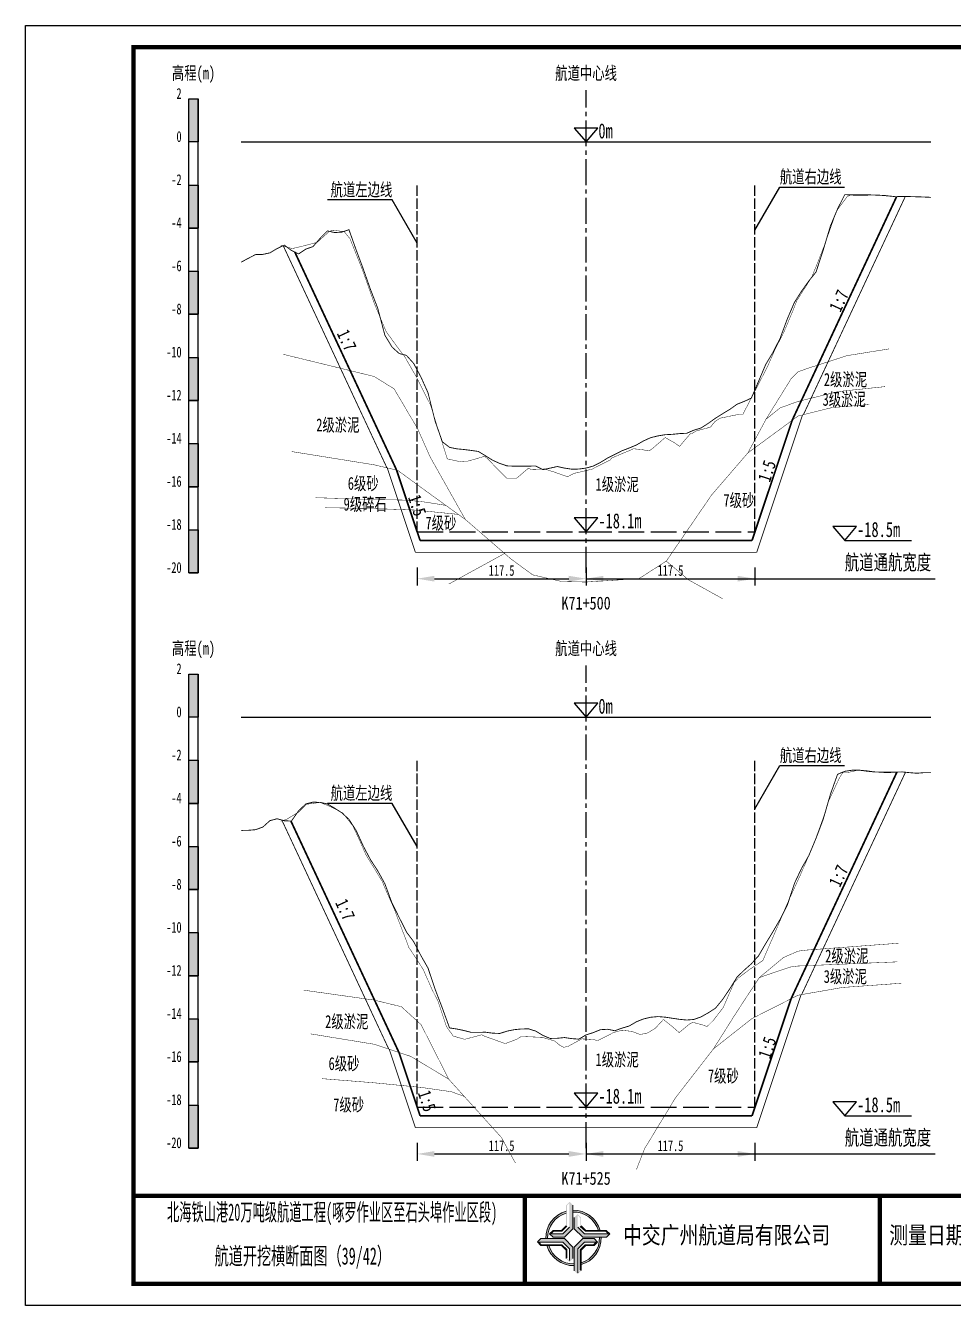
# Model space of a CAD drawing. Header units: millimetres. Extents: x 0 to 1680, y -8762 to 0.
# Drawn here: x 1260 to 1475.2, y -742.5 to -445.5 of the extents above; entities that cross this region are included whole.
import ezdxf
from ezdxf.enums import TextEntityAlignment as Align

# ---------------------------------------------------------------- set-up
doc = ezdxf.new("R2010")
doc.units = ezdxf.units.MM
for name, pattern in [('ACAD_ISO02W100', [15, 12, -3]), ('ACAD_ISO05W100', [33, 24, -3, 0, -3, 0, -3]), ('CENTER2', [1.125, 0.75, -0.125, 0.125, -0.125])]:
    doc.linetypes.add(name, pattern=pattern)
for name, color, linetype in [('0-桩号', 1, 'Continuous'), ('0-航道左右边线标注', 8, 'Continuous'), ('1-疏浚底高', 7, 'Continuous'), ('1-通航宽度', 7, 'Continuous'), ('1-通航底高', 7, 'Continuous'), ('202601', 5, 'Continuous'), ('DMX', 20, 'Continuous'), ('L1', 7, 'Continuous'), ('图幅外框线', 145, 'Continuous'), ('地质分层', 6, 'Continuous'), ('坡比', 1, 'Continuous'), ('尺寸标注', 1, 'Continuous'), ('开挖线', 4, 'Continuous'), ('标尺', 7, 'Continuous'), ('超挖线', 3, 'Continuous'), ('辅助框', 7, 'Continuous'), ('通航底面线', 7, 'ACAD_ISO02W100')]:
    doc.layers.add(name, color=color, linetype=linetype)
doc.styles.get("Standard").update_dxf_attribs({"font": 'arial.ttf'})
doc.styles.add('仿宋', font='仿宋_GB2312.ttf', dxfattribs={"width": 0.8})
doc.styles.add('仿宋GB2312', font='仿宋_GB2312.ttf', dxfattribs={"width": 0.7, "height": 2.5})
doc.styles.add('仿宋体', font='仿宋_GB2312.ttf', dxfattribs={"width": 0.8})
doc.dimstyles.new('2000', dxfattribs={"dimtxt": 3, "dimasz": 2.5, "dimexe": 1.25, "dimexo": 0.625, "dimtad": 1, "dimlfac": 2, "dimdsep": 46, "dimtxsty": 'Standard', "dimcen": 2.5, "dimadec": 0, "dimazin": 0, "dimtfac": 1, "dimtmove": 0, "dimatfit": 3, "dimfxl": 0, "dimarcsym": 0})

# ---------------------------------------------------------------- blocks, each defined once
blk = doc.blocks.new('标尺')
at = {"layer": '标尺', "linetype": 'Continuous'}
for points in [[(-2.116669999959413, 100), (0, 100), (0, 90), (-2.116669999959413, 90)], [(-2.116669999959413, 80), (0, 80), (0, 70), (-2.116669999959413, 70)], [(-2.116669999959413, 60), (0, 60), (0, 50), (-2.116669999959413, 50)], [(-2.116669999959413, 40), (0, 40), (0, 30), (-2.116669999959413, 30)], [(-2.116669999959413, 20), (0, 20), (0, 10), (-2.116669999959413, 10)], [(-2.116669999959413, 0), (0, 0), (0, -10), (-2.116669999959413, -10)]]:
    blk.add_hatch(color=256, dxfattribs=at).paths.add_polyline_path(points)
for p, q in [((-2.116669999959413, -10), (-2.116669999959413, 100)), ((0, -10), (0, 100)), ((-2.116669999959413, 80), (0, 80)), ((-2.116669999959413, 70), (0, 70)), ((-2.116669999959413, 60), (0, 60)), ((-2.116669999959413, 50), (0, 50)), ((-2.116669999959413, 40), (0, 40)), ((-2.116669999959413, 30), (0, 30)), ((-2.116669999959413, 20), (0, 20)), ((-2.116669999959413, 10), (0, 10)), ((-2.116669999959413, 0), (0, 0)), ((-2.116669999959413, -10), (0, -10))]:
    blk.add_line(p, q, dxfattribs=at)
at = {"layer": '标尺'}
for points in [[(-2.116669999959413, 100), (0, 100), (0, 90), (-2.116669999959413, 90)], [(-2.116669999959413, 100), (0, 100), (0, 90), (-2.116669999959413, 90)], [(-2.116669999959413, 80), (0, 80), (0, 70), (-2.116669999959413, 70)], [(-2.116669999959413, 80), (0, 80), (0, 70), (-2.116669999959413, 70)], [(-2.116669999959413, 60), (0, 60), (0, 50), (-2.116669999959413, 50)], [(-2.116669999959413, 60), (0, 60), (0, 50), (-2.116669999959413, 50)], [(-2.116669999959413, 40), (0, 40), (0, 30), (-2.116669999959413, 30)], [(-2.116669999959413, 40), (0, 40), (0, 30), (-2.116669999959413, 30)], [(-2.116669999959413, 20), (0, 20), (0, 10), (-2.116669999959413, 10)], [(-2.116669999959413, 20), (0, 20), (0, 10), (-2.116669999959413, 10)], [(-2.116669999959413, 0), (0, 0), (0, -10), (-2.116669999959413, -10)], [(-2.116669999959413, 0), (0, 0), (0, -10), (-2.116669999959413, -10)]]:
    blk.add_lwpolyline(points, close=True, dxfattribs=at)
at = {"layer": '标尺', "style": '仿宋GB2312', "width": 0.7}
blk.add_text('高程(m)', height=3, dxfattribs=at).set_placement((-1.058334999950603, 106.0000000009313), align=Align.MIDDLE_CENTER)
for s, p in [('2', (-3.816669999971054, 100)), ('0', (-3.816669999971054, 90)), ('-2', (-3.816669999971054, 80)), ('-4', (-3.816669999971054, 70)), ('-6', (-3.816669999971054, 60)), ('-8', (-3.816669999971054, 50)), ('-10', (-3.816669999971054, 40)), ('-12', (-3.816669999971054, 30)), ('-14', (-3.816669999971054, 20)), ('-16', (-3.816669999971054, 10)), ('-18', (-3.816669999971054, 0)), ('-20', (-3.816669999971054, -10))]:
    blk.add_text(s, height=2.5, dxfattribs=at).set_placement(p, align=Align.RIGHT)
blk = doc.blocks.new('通航底高')
at = {"layer": '1-通航底高'}
for p, q in [((-2.762494692986365, 3.232132659759372), (5.923793651163578e-06, 6.932765245437622e-06)), ((2.762506540631875, 3.232132659759372), (-2.762494692986365, 3.232132659759372)), ((5.923793651163578e-06, 6.932765245437622e-06), (2.762506540631875, 3.232132659759372))]:
    blk.add_line(p, q, dxfattribs=at)
at = {"layer": '1-通航底高', "style": '仿宋', "width": 0.7}
blk.add_attdef('通航底高', (2.856129719933961, 0.8203305718488991), '', height=3.5, dxfattribs=at)
blk = doc.blocks.new('疏浚底高')
at = {"layer": '1-疏浚底高'}
for p, q in [((-2.762500616780017, 3.232125726994127), (0, 0)), ((2.762500616838224, 3.232125726994127), (-2.762500616780017, 3.232125726994127)), ((0, 0), (2.762500616838224, 3.232125726994127)), ((-5.923793651163578e-06, -6.932765245437622e-06), (15.51466270413067, -6.932765245437622e-06))]:
    blk.add_line(p, q, dxfattribs=at)
at = {"layer": '1-疏浚底高', "style": '仿宋', "width": 0.7}
blk.add_attdef('疏浚底高', (2.856123796140309, 0.8203236390836537), '', height=3.5, dxfattribs=at)
blk = doc.blocks.new('*D288')
at = {"layer": 'Defpoints', "color": 0}
for p in [(1350.83333333288, -563), (1390, -563), (1390, -573.8529868284904)]:
    blk.add_point(p, dxfattribs=at)
at = {"layer": '尺寸标注', "color": 0, "lineweight": -2, "ltscale": 0.5}
for p, q in [((1350.83333333288, -571.25), (1350.83333333288, -575.4529868284905)), ((1390, -571.25), (1390, -575.4529868284905)), ((1354.83333333288, -573.8529868284904), (1386, -573.8529868284904))]:
    blk.add_line(p, q, dxfattribs=at)
at = {"layer": '尺寸标注', "color": 0}
for points in [[(1354.83333333288, -573.1863201618238), (1354.83333333288, -574.5196534951571), (1350.83333333288, -573.8529868284904)], [(1386, -574.5196534951571), (1386, -573.1863201618238), (1390, -573.8529868284904)]]:
    blk.add_solid(points, dxfattribs=at)
at = {"layer": '尺寸标注', "color": 0, "insert": (1370.41666666644, -571.9565582570618), "char_height": 2.5, "attachment_point": 5, "style": '仿宋GB2312'}
blk.add_mtext('117.5', dxfattribs=at)
blk = doc.blocks.new('*D289')
at = {"layer": 'Defpoints', "color": 0}
for p in [(1350.83333333268, -696.5), (1390, -696.5), (1390, -707.3529566218094)]:
    blk.add_point(p, dxfattribs=at)
at = {"layer": '尺寸标注', "color": 0, "lineweight": -2, "ltscale": 0.5}
for p, q in [((1350.83333333268, -704.75), (1350.83333333268, -708.9529566218094)), ((1390, -704.75), (1390, -708.9529566218094)), ((1354.83333333268, -707.3529566218094), (1386, -707.3529566218094))]:
    blk.add_line(p, q, dxfattribs=at)
at = {"layer": '尺寸标注', "color": 0}
for points in [[(1354.83333333268, -706.6862899551428), (1354.83333333268, -708.019623288476), (1350.83333333268, -707.3529566218094)], [(1386, -708.019623288476), (1386, -706.6862899551428), (1390, -707.3529566218094)]]:
    blk.add_solid(points, dxfattribs=at)
at = {"layer": '尺寸标注', "color": 0, "insert": (1370.41666666634, -705.4565280503808), "char_height": 2.5, "attachment_point": 5, "style": '仿宋GB2312'}
blk.add_mtext('117.5', dxfattribs=at)
blk = doc.blocks.new('*D345')
at = {"layer": 'Defpoints', "color": 0}
for p in [(1390, -563), (1429.16666666732, -563), (1429.16666666732, -573.8529331716809)]:
    blk.add_point(p, dxfattribs=at)
at = {"layer": '尺寸标注', "color": 0, "lineweight": -2, "ltscale": 0.5}
for p, q in [((1390, -571.25), (1390, -575.4529331716809)), ((1429.16666666732, -571.25), (1429.16666666732, -575.4529331716809)), ((1394, -573.8529331716809), (1425.16666666732, -573.8529331716809))]:
    blk.add_line(p, q, dxfattribs=at)
at = {"layer": '尺寸标注', "color": 0}
for points in [[(1394, -573.1862665050143), (1394, -574.5195998383475), (1390, -573.8529331716809)], [(1425.16666666732, -574.5195998383475), (1425.16666666732, -573.1862665050143), (1429.16666666732, -573.8529331716809)]]:
    blk.add_solid(points, dxfattribs=at)
at = {"layer": '尺寸标注', "color": 0, "insert": (1409.58333333366, -571.9565046002523), "char_height": 2.5, "attachment_point": 5, "style": '仿宋GB2312'}
blk.add_mtext('117.5', dxfattribs=at)
blk = doc.blocks.new('*D346')
at = {"layer": 'Defpoints', "color": 0}
for p in [(1390, -696.5), (1429.16666666712, -696.5), (1429.16666666712, -707.3529029541987)]:
    blk.add_point(p, dxfattribs=at)
at = {"layer": '尺寸标注', "color": 0, "lineweight": -2, "ltscale": 0.5}
for p, q in [((1390, -704.75), (1390, -708.9529029541987)), ((1429.16666666712, -704.75), (1429.16666666712, -708.9529029541987)), ((1394, -707.3529029541987), (1425.16666666712, -707.3529029541987))]:
    blk.add_line(p, q, dxfattribs=at)
at = {"layer": '尺寸标注', "color": 0}
for points in [[(1394, -706.6862362875321), (1394, -708.0195696208654), (1390, -707.3529029541987)], [(1425.16666666712, -708.0195696208654), (1425.16666666712, -706.6862362875321), (1429.16666666712, -707.3529029541987)]]:
    blk.add_solid(points, dxfattribs=at)
at = {"layer": '尺寸标注', "color": 0, "insert": (1409.58333333356, -705.4564743827701), "char_height": 2.5, "attachment_point": 5, "style": '仿宋GB2312'}
blk.add_mtext('117.5', dxfattribs=at)

msp = doc.modelspace()

# ---------------------------------------------------------------- hatches: boundary and pattern name
at = {"layer": '辅助框'}
h = msp.add_hatch(color=5, dxfattribs=at)
h.paths.add_polyline_path([(1386.954642100671, -719.245531914723), (1386.175705928186, -718.4676333308335), (1385.366951268176, -719.2761538386462), (1385.366951268176, -724.0365976619842), (1384.290441353003, -725.112023077023), (1382.343800248871, -725.112023077023), (1381.547657017687, -725.9073585991978), (1382.343071537951, -726.699178399098), (1384.978640901337, -726.699178399098), (1386.954642100671, -724.7238551325918)])
h.paths.add_polyline_path([(1386.145487837384, -724.335033672583), (1384.590177751312, -725.8903800106164), (1381.864565205554, -725.8903800106164), (1382.465260374615, -725.2923887751222), (1384.40989160631, -725.2923887751222), (1385.54655567796, -724.1244668026088), (1385.54655567796, -719.3650218806388), (1386.145487837384, -718.767331255448)], flags=16)
h = msp.add_hatch(color=5, dxfattribs=at)
edge = h.paths.add_edge_path()
edge.add_ellipse((1387.10489816452, -726.8493617243885), major_axis=(-6.017077195920141, 1.733884546287947e-06), ratio=0.9999999825377229, start_angle=-73.21171767175571, end_angle=1.446762146054482, ccw=False)
edge.add_line((1385.366951268176, -721.0887404351352), (1385.366951268176, -720.6675646226522))
edge.add_ellipse((1387.10489816452, -726.8493617243885), major_axis=(-6.421454345493813, 3.783831980513644e-06), ratio=0.9999999825377264, start_angle=-74.29719975771904, end_angle=1.35689506309039)
edge.add_line((1380.685244392553, -727.001418438208), (1381.089739078889, -727.0012796251895))
edge = h.paths.add_edge_path()
edge.add_ellipse((1387.10489816452, -726.8493617243885), major_axis=(-6.017077195920906, 2.624791690933952e-07), ratio=0.9999999825377339, start_angle=196.7802887631043, end_angle=271.43091869106274, ccw=False)
edge.add_line((1392.865761531213, -725.1122172174573), (1393.286920864651, -725.1122172174573))
edge.add_ellipse((1387.10489816452, -726.8493617243885), major_axis=(-6.42145434549481, 2.055023733972632e-07), ratio=0.9999999825377471, start_angle=195.6953323995753, end_angle=271.3407921785149)
edge.add_line((1386.954642100671, -720.4296654839636), (1386.954642100671, -720.8341608185888))
edge = h.paths.add_edge_path()
edge.add_ellipse((1387.10489816452, -726.8493617243885), major_axis=(-6.421454345494847, 2.398647111377442e-07), ratio=0.9999999825377328, start_angle=105.7065267224622, end_angle=181.3336320078198)
edge.add_line((1393.524613075415, -726.6999077935334), (1393.120118992219, -726.6999077935334))
edge.add_ellipse((1387.10489816452, -726.8493617243885), major_axis=(-6.017077195920033, 3.038804149501319e-06), ratio=0.9999999825377467, start_angle=106.79232762585761, end_angle=181.4233031416354, ccw=False)
edge.add_line((1388.843250538805, -732.609860479367), (1388.843250538805, -733.0310446269632))
edge = h.paths.add_edge_path()
edge.add_ellipse((1387.10489816452, -726.8493617243885), major_axis=(6.017077195919978, 2.129043967020969e-06), ratio=0.9999999825377341, start_angle=196.8039056354283, end_angle=271.4347580706571, ccw=False)
edge.add_line((1381.344752037207, -728.588882915747), (1380.92358451263, -728.5890274493813))
edge.add_ellipse((1387.10489816452, -726.8493617243885), major_axis=(6.421454345494965, 1.010893226884053e-06), ratio=0.9999999825377122, start_angle=195.7186902341801, end_angle=271.3444001294426)
edge.add_line((1387.255559684912, -733.2690482235075), (1387.255559684912, -732.8645522477746))
h = msp.add_hatch(color=5, dxfattribs=at)
h.paths.add_polyline_path([(1389.230393092493, -726.6999077935334), (1394.708716438452, -726.6999077935334), (1395.486614979724, -725.9209716854211), (1394.678094535986, -725.1122172174573), (1389.917650520483, -725.1122172174573), (1388.842225148181, -724.0357071099397), (1388.842225148181, -722.0890662407992), (1388.046889540264, -721.2929228816151), (1387.255069890002, -722.0883373589631), (1387.255069890002, -724.723906744015)])
h.paths.add_polyline_path([(1388.06386830003, -724.335443487179), (1388.06386830003, -721.6098311333772), (1388.661859428564, -722.2105261530996), (1388.661859428564, -724.1551574273226), (1389.829781550745, -725.2918215632553), (1394.589226387182, -725.2918215632553), (1395.186916990826, -725.8907535944104), (1389.619214659283, -725.8907535944104)], flags=16)
h = msp.add_hatch(color=5, dxfattribs=at)
h.paths.add_polyline_path([(1384.9782503557, -726.9999451227304), (1379.499927330176, -727.0018251764895), (1378.722296138147, -727.7810282282944), (1379.531094078222, -728.5895053277136), (1384.291537837366, -728.5878717098358), (1385.367332563946, -729.6640123348352), (1385.36800060592, -731.6106533746838), (1386.163609395007, -732.4065236382603), (1386.955156013647, -731.6108374323962), (1386.954251555035, -728.9752683892366)])
h.paths.add_polyline_path([(1386.145586488495, -729.3640090143799), (1386.146521858374, -732.0896213679434), (1385.548324626306, -731.4891314263459), (1385.547657289276, -729.5445003228306), (1384.379345134119, -728.4082371149179), (1379.619900575409, -728.4098703913805), (1379.022004466394, -727.8111434383509), (1384.589706498871, -727.8092327938198)], flags=16)
h = msp.add_hatch(color=5, dxfattribs=at)
h.paths.add_polyline_path([(1389.231560905615, -726.9991166072009), (1387.255559684912, -728.9744398737071), (1387.255559684912, -734.452763262284), (1388.034495878765, -735.230661675465), (1388.843250538805, -734.4221411676526), (1388.843250538805, -729.6616973443151), (1389.919760453949, -728.5862719292759), (1391.866401558081, -728.5862719292759), (1392.662544767926, -727.7909364071011), (1391.867130247662, -726.9991166072009)])
h.paths.add_polyline_path([(1389.620024077008, -727.8079151668662), (1392.345636580059, -727.8079151668662), (1391.744941432336, -728.4059062311767), (1389.800310179302, -728.4059062311767), (1388.663646107653, -729.57382820369), (1388.663646107653, -734.3332731256605), (1388.064713969568, -734.9309637508513), (1388.064713969568, -729.3632613337159)], flags=16)

# ---------------------------------------------------------------- linework, layer by layer
at = {"layer": '0-航道左右边线标注', "linetype": 'ACAD_ISO02W100', "ltscale": 0.2}
for points in [[(1350.833333333372, -563), (1350.833333333606, -482.4999999998981)], [(1429.166666666628, -563), (1429.166666666862, -482.5000000001019)], [(1350.833333333372, -696.5), (1350.833333333606, -615.9999999989668)], [(1429.166666666628, -696.5), (1429.166666666862, -615.9999999991705)]]:
    msp.add_lwpolyline(points, dxfattribs=at)
at = {"layer": '0-航道左右边线标注'}
for points in [[(1429.166666666804, -492.9626566206171), (1434.940169358729, -482.9626566206334), (1449.940169358729, -482.9626566206771)], [(1350.833333333026, -495.953927728202), (1345.059830641159, -485.9539277281856), (1330.059830641159, -485.9539277281419)], [(1429.166666666804, -627.2324935017823), (1434.940169358729, -617.2324935017987), (1449.940169358729, -617.2324935018423)], [(1350.833333333026, -635.9999999989668), (1345.059830641159, -625.9999999989504), (1330.059830641159, -625.9999999989068)]]:
    msp.add_lwpolyline(points, dxfattribs=at)
at = {"layer": '1-通航宽度'}
for points in [[(1390, -573.8499999999999), (1471, -573.8499999999999)], [(1390, -707.3499999999999), (1471, -707.3499999999999)]]:
    msp.add_lwpolyline(points, dxfattribs=at)
at = {"layer": '202601', "color": 1, "linetype": 'Continuous', "const_width": 0.1}
for points in [[(1319.166000000587, -496.6999999999971), (1319.283037037625, -496.6000008583105), (1319.449703704292, -496.5499997138977), (1321.839703704291, -497.2499990463293), (1323.099703704292, -496.9499993324316), (1323.986370370958, -496.7499995231665), (1327.629703704292, -495.7999992370605), (1327.656370370958, -495.7999992370605), (1327.693037037624, -495.7500004768408), (1330.456370370958, -493.2500004768408), (1331.299703704291, -492.9999995231665), (1333.883037037624, -493.2999992370605), (1335.236370370958, -494.9499988555981), (1337.409703704292, -500.3999996185303), (1338.229703704292, -502.4499988555981), (1340.796370370957, -509.7499990463293), (1342.226370370958, -513.2000017166174), (1343.653037037624, -516.5500020980908), (1346.556370370957, -520.5499982833899), (1347.946370370958, -522.3500013351477), (1350.553037037625, -526.9000005721973), (1353.896370370958, -533.4999990463293), (1353.939703704292, -533.6000013351477), (1353.989703704292, -533.7500000000073), (1357.806370370957, -546.0500001907385), (1361.019703704291, -546.7500019073486), (1361.703037037625, -546.5999984741175), (1362.436370370958, -546.5999984741175), (1363.746370370957, -546.25), (1366.463037037624, -545.4500007629395), (1367.359703704292, -546.1999988555981), (1369.526370370957, -548.4999990463293), (1371.546370370957, -550.5000019073486), (1373.946370370958, -550.5000019073486), (1376.226370370958, -548.5500001907385), (1376.609703704292, -548.2000017166174), (1377.243037037625, -548.4999990463293), (1380.416370370958, -548.4000015258789), (1382.593037037625, -549.0999984741175), (1385.709703704292, -550.1999998092651), (1387.213037037624, -549.4000005722082), (1387.983037037625, -549.2500019073486), (1391.506370370957, -548.4000015258789), (1391.559703704291, -548.3500003814806), (1391.613037037625, -548.3500003814806), (1391.973037037625, -548.099999427799), (1395.533037037625, -546.3500022888184), (1395.963037037624, -545.8500003814806), (1400.449703704292, -543.9499998092651), (1401.003037037625, -543.6999988555908), (1402.953037037624, -543.899998664856), (1404.619703704292, -544.2000007629395), (1405.286370370957, -543.7500000000073), (1408.353037037625, -541.1000013351477), (1410.396370370958, -542.2499990463293), (1411.679703704292, -543.1500005722082), (1413.806370370957, -540.6500005722082), (1414.233037037625, -540.149998664856), (1414.559703704291, -540.149998664856), (1415.576370370957, -539.5499992370605), (1418.839703704291, -538.6999988555981), (1419.919703704292, -537.3500013351477), (1421.136370370958, -536.5999984741175), (1425.733037037625, -535.6500005722082), (1426.399703704292, -535.6500005722082), (1429.599703704291, -529.4999980926477), (1429.629703704292, -529.4500017166065), (1429.639703704292, -529.4500017166065), (1429.653037037624, -529.4000005722082), (1432.239703704292, -524.2999982833899), (1433.846370370958, -520.599999427799), (1435.789703704291, -516.849999427799), (1437.879703704292, -511.9000005722082), (1438.893037037624, -509.3000006675793), (1441.689703704292, -504.9000000953674), (1442.273037037625, -504.0499997138977), (1443.716370370958, -500.4999995231665), (1445.319703704291, -496.400001049049), (1447.456370370958, -490.3499996662176), (1448.103037037625, -488.5000002384186), (1450.533037037624, -485.2499997615923), (1451.223037037625, -484.8500001430475), (1452.413037037624, -484.9000000953674), (1454.793037037625, -484.9000000953674), (1456.236370370958, -484.8500001430475), (1457.823037037625, -484.8500001430475), (1459.459703704292, -484.9000000953674), (1460.833037037625, -485.1499998569598)], [(1319.166000000199, -630.1499999990701), (1319.586370370569, -630.0000009527503), (1320.433037037236, -629.7499999990687), (1323.346370370569, -628.0000004759095), (1325.213037037236, -626.1999998083265), (1328.189703703903, -625.8000001898035), (1328.336370370569, -625.8000001898035), (1330.483037037236, -626.6500005712733), (1333.256370370569, -628.0499992361292), (1333.443037037236, -628.1499991407691), (1333.576370370569, -628.2000002851673), (1333.893037037236, -628.6500010481141), (1335.889703703903, -631.1999998083265), (1337.163037037236, -633.899999617599), (1338.956370370569, -637.9499993315003), (1342.719703703903, -644.0999994268677), (1343.373037037236, -645.7000002851782), (1345.586370370569, -650.6999979009888), (1346.203037037236, -652.3999986639283), (1348.246370370569, -657.7000007620081), (1348.709703703903, -658.9500007620081), (1348.883037037236, -659.4499979009888), (1349.253037037236, -659.9499998083265), (1352.206370370569, -664.4999990454016), (1354.233037037236, -669.0999994268677), (1355.669703703903, -671.9499979009888), (1357.619703703903, -677.7999982824585), (1359.189703703903, -680.0000009527503), (1361.843037037236, -680.7499990454016), (1365.449703703903, -679.8000011434779), (1365.733037037236, -679.6999988546595), (1365.899703703903, -679.7499999990687), (1366.523037037236, -680.0500020971522), (1371.259703703903, -681.74999809172), (1374.016370370569, -680.6999979009888), (1374.936370370569, -680.0999984731898), (1375.433037037236, -680.0999984731898), (1379.893037037236, -680.2999982824476), (1381.543037037236, -680.8000001898035), (1382.643037037236, -681.100002287887), (1384.006370370569, -682.1999988546595), (1384.843037037236, -682.5999984731898), (1385.813037037236, -682.3999986639283), (1389.003037037236, -680.6500015249476), (1391.723037037236, -680.8000001898035), (1392.666370370569, -681.0500011434779), (1395.743037037236, -679.4999990454016), (1396.419703703903, -679.1500005712733), (1398.319703703903, -678.6499986639283), (1400.576370370569, -678.899999617599), (1402.449703703903, -679.6000013342127), (1404.013037037236, -679.4000015249476), (1405.996370370569, -678.2499990454016), (1407.943037037236, -676.1499986639283), (1410.079703703903, -677.8499994268677), (1411.589703703903, -679.2000017156824), (1413.909703703903, -677.2499999990687), (1414.736370370569, -676.7999992361292), (1417.353037037236, -677.5000009527503), (1418.053037037236, -677.7999982824585), (1419.573037037236, -676.3000020971522), (1421.823037037236, -673.3500013342127), (1424.353037037236, -667.5500020971594), (1425.283037037236, -666.5499982824585), (1427.846370370569, -664.6000013342127), (1431.006370370569, -662.4499998083265), (1432.429703703903, -659.1500005712733), (1434.889703703903, -653.4999999990687), (1436.229703703903, -650.2500019064173), (1437.736370370569, -646.9000015249476), (1439.806370370569, -642.4000010481141), (1440.269703703903, -641.2500009527503), (1440.733037037236, -640.3000006666371), (1442.843037037236, -635.3000006666371), (1445.003037037236, -629.3999991407691), (1446.246370370569, -625.5000004759095), (1448.756370370569, -620.099999665279), (1449.536370370569, -618.849999665279), (1450.669703703903, -618.849999665279), (1453.266370370569, -618.2500002374873), (1455.093037037236, -618.4000000944325), (1456.199703703903, -618.5499999513886), (1456.899703703903, -618.6999998083265), (1459.619703703903, -618.899999617599), (1460.179703703903, -618.899999617599), (1460.833037037236, -618.849999665279)]]:
    msp.add_lwpolyline(points, dxfattribs=at)
at = {"layer": 'DMX', "color": 7, "linetype": 'Continuous', "const_width": 0.2}
for points in [[(1310, -500.4049999997951), (1310, -500.4049999997951), (1311.666666666628, -499.4950000001118), (1313.333333333372, -498.6450000000186), (1315, -498.6000000000931), (1316.666666666628, -498.2400000002235), (1318.333333333372, -497.2400000002235), (1320, -496.4449999998324), (1321.666666666628, -497.6850000000559), (1323.333333333372, -498.4799999999814), (1325, -497.3650000002235), (1326.666666666628, -496.7900000000373), (1328.333333333372, -494.8349999999627), (1330, -493.1400000001304), (1331.666666666628, -493.5249999999069), (1333.333333333372, -493.4350000000559), (1335, -492.8599999998696), (1336.666666666628, -497.5499999998137), (1338.333333333372, -502.0200000000186), (1340, -506.75), (1341.666666666628, -511.0600000000559), (1343.333333333372, -517.3549999999814), (1345, -520.1099999998696), (1346.666666666628, -521.6099999998696), (1348.333333333372, -522.0299999997951), (1350, -523.8900000001304), (1351.666666666628, -526.9950000001118), (1353.333333333372, -530.6949999998324), (1355, -537.3300000000745), (1356.666666666628, -542.0950000002049), (1358.333333333372, -543.375), (1360, -543.7200000002049), (1361.666666666628, -543.8700000001118), (1363.333333333372, -544.089999999851), (1365, -544.3250000001863), (1366.666666666628, -545.3300000000745), (1368.333333333372, -546.375), (1370, -547.1150000002235), (1371.666666666628, -547.6800000001676), (1373.333333333372, -547.7400000002235), (1375, -547.7599999997765), (1376.666666666628, -547.7299999999814), (1378.333333333372, -547.7000000001863), (1380, -548.5499999998137), (1381.666666666628, -548.1949999998324), (1383.333333333372, -547.8250000001863), (1385, -548.1899999999441), (1386.666666666628, -548.4399999999441), (1388.333333333372, -548.410000000149), (1390, -548.1800000001676), (1391.666666666628, -547.7200000002049), (1393.333333333372, -546.8700000001118), (1395, -545.8549999999814), (1396.666666666628, -545.0200000000186), (1398.333333333372, -544.1650000000373), (1400, -543.5299999997951), (1401.666666666628, -542.8300000000745), (1403.333333333372, -541.8799999998882), (1405, -541.1200000001118), (1406.666666666628, -540.7200000002049), (1408.333333333372, -540.4399999999441), (1410, -540.3549999999814), (1411.666666666628, -540.1850000000559), (1413.333333333372, -540.1049999999814), (1415, -539.3900000001304), (1416.666666666628, -538.8799999998882), (1418.333333333372, -537.8149999999441), (1420, -536.625), (1421.666666666628, -535.5750000001863), (1423.333333333372, -534.5699999998324), (1425, -533.3849999997765), (1426.666666666628, -532.7200000002049), (1428.333333333372, -531.9399999999441), (1430, -528.0649999999441), (1431.666666666628, -524.1499999999069), (1433.333333333372, -521.3650000002235), (1435, -518.0950000002049), (1436.666666666628, -513.5950000002049), (1438.333333333372, -509.7299999999814), (1440, -507.0950000002049), (1441.666666666628, -504.7650000001304), (1443.333333333372, -502.6949999998324), (1445, -497.6150000002235), (1446.666666666628, -492.0299999997951), (1448.333333333372, -488.0550000001676), (1450, -484.7450000001118), (1451.666666666628, -484.7650000001304), (1453.333333333372, -484.75), (1455, -484.7700000000186), (1456.666666666628, -484.8100000000559), (1458.333333333372, -484.8799999998882), (1460, -485.0200000000186), (1461.666666666628, -485.1899999999441), (1463.333333333372, -485.1699999999255), (1465, -485.1749999998137), (1466.666666666628, -485.2250000000931), (1468.333333333372, -485.2799999997951), (1470, -485.3549999999814)], [(1310, -632.2749999999069), (1310, -632.2749999999069), (1311.666666666628, -632.2450000001118), (1313.333333333372, -632.1000000000931), (1315, -631.5099999997765), (1316.666666666628, -630.0099999997765), (1318.333333333372, -629.5649999999441), (1320, -630.0299999997951), (1321.666666666628, -630.1000000000931), (1323.333333333372, -627.6949999998324), (1325, -626.125), (1326.666666666628, -625.7050000000745), (1328.333333333372, -625.7700000000186), (1330, -626.1299999998882), (1331.666666666628, -627.1049999999814), (1333.333333333372, -628.1749999998137), (1335, -629.6899999999441), (1336.666666666628, -632.2900000000373), (1338.333333333372, -635.9300000001676), (1340, -639.0750000001863), (1341.666666666628, -641.625), (1343.333333333372, -644.6650000000373), (1345, -649.1650000000373), (1346.666666666628, -652.5150000001304), (1348.333333333372, -655.8300000000745), (1350, -658.0600000000559), (1351.666666666628, -661.2799999997951), (1353.333333333372, -664.2000000001863), (1355, -669.1650000000373), (1356.666666666628, -673.5150000001304), (1358.333333333372, -678.1099999998696), (1360, -678.3500000000931), (1361.666666666628, -678.7050000000745), (1363.333333333372, -679.1349999997765), (1365, -679.1349999997765), (1366.666666666628, -679.1000000000931), (1368.333333333372, -679.3199999998324), (1370, -679.3950000000186), (1371.666666666628, -678.8500000000931), (1373.333333333372, -678.5150000001304), (1375, -678.3500000000931), (1376.666666666628, -678.3250000001863), (1378.333333333372, -678.8450000002049), (1380, -679.8549999999814), (1381.666666666628, -680.5449999999255), (1383.333333333372, -680.5099999997765), (1385, -680.339999999851), (1386.666666666628, -680.5849999999627), (1388.333333333372, -680.714999999851), (1390, -679.714999999851), (1391.666666666628, -679.1949999998324), (1393.333333333372, -678.5150000001304), (1395, -678.4150000000373), (1396.666666666628, -678.7599999997765), (1398.333333333372, -678.1549999997951), (1400, -677.6650000000373), (1401.666666666628, -676.6800000001676), (1403.333333333372, -676.0200000000186), (1405, -675.6299999998882), (1406.666666666628, -675.4750000000931), (1408.333333333372, -675.6049999999814), (1410, -675.8599999998696), (1411.666666666628, -676.1099999998696), (1413.333333333372, -676.2749999999069), (1415, -676.1450000000186), (1416.666666666628, -675.5499999998137), (1418.333333333372, -674.6049999999814), (1420, -673.5400000000373), (1421.666666666628, -671.5150000001304), (1423.333333333372, -669.035000000149), (1425, -666.339999999851), (1426.666666666628, -664.7099999999627), (1428.333333333372, -663.2250000000931), (1430, -661.3849999997765), (1431.666666666628, -658.5299999997951), (1433.333333333372, -655.7949999999255), (1435, -652.9150000000373), (1436.666666666628, -649.6450000000186), (1438.333333333372, -644.5600000000559), (1440, -641.0449999999255), (1441.666666666628, -638.1150000002235), (1443.333333333372, -634.1099999998696), (1445, -629.6949999998324), (1446.666666666628, -623.910000000149), (1448.333333333372, -619.25), (1450, -618.5550000001676), (1451.666666666628, -618.3050000001676), (1453.333333333372, -618.2799999997951), (1455, -618.5049999998882), (1456.666666666628, -618.6850000000559), (1458.333333333372, -618.75), (1460, -618.7700000000186), (1461.666666666628, -618.75), (1463.333333333372, -618.6949999998324), (1465, -618.8599999998696), (1466.666666666628, -619.0049999998882), (1468.333333333372, -618.8700000001118), (1470, -618.875)]]:
    msp.add_lwpolyline(points, dxfattribs=at)
at = {"layer": 'L1', "linetype": 'CENTER2', "ltscale": 8}
for p, q in [((1390, -572.5), (1390, -460.5)), ((1390, -705.9999999990687), (1390, -593.9999999990687))]:
    msp.add_line(p, q, dxfattribs=at)
at = {"layer": 'L1'}
for p, q in [((1387.23749938322, -469.267874272773), (1390, -472.4999999997672)), ((1392.762500616838, -469.267874272773), (1387.23749938322, -469.267874272773)), ((1390, -472.4999999997672), (1392.762500616838, -469.267874272773)), ((1310, -472.4999999997672), (1470, -472.5000000002328)), ((1387.23749938322, -602.7678742718417), (1390, -605.9999999988358)), ((1392.762500616838, -602.7678742718417), (1387.23749938322, -602.7678742718417)), ((1390, -605.9999999988358), (1392.762500616838, -602.7678742718417)), ((1310, -605.9999999988358), (1470, -605.9999999993015))]:
    msp.add_line(p, q, dxfattribs=at)
at = {"layer": '图幅外框线'}
msp.add_lwpolyline([(1260.000000000398, -445.5), (1680.000000000398, -445.5), (1680.000000000398, -742.5), (1260.000000000398, -742.5)], close=True, dxfattribs=at)
at = {"layer": '地质分层', "linetype": 'ACAD_ISO05W100', "ltscale": 0.2, "const_width": 0.1, "flags": 128}
for points in [[(1319.75247233035, -521.7810303368606), (1340.834285874153, -526.923017967958), (1345.483216620749, -529.8099825391546), (1350.911699198536, -539.0324448696338), (1353.850066498853, -545.6395265692845), (1361.980021659634, -560.0940310005099)], [(1427.529491276713, -544.6675644293427), (1431.743053790065, -536.8450980363414), (1437.554354510736, -527.4584672385827), (1439.167447800981, -525.8253338895738), (1441.644041481311, -524.9693954070099), (1450.523952974589, -522.0958096142858), (1460.249549983651, -520.5322492634878)], [(1431.743053790065, -536.8450980363414), (1435.005166703602, -534.2239732779562), (1439.167447800981, -532.7142230966128), (1448.536562111694, -530.4207147429697), (1459.3615759206, -529.2797573171556)], [(1321.675704205292, -544.3444626294076), (1340.834285874153, -547.4238895773888), (1346.287467903108, -548.7007326474413), (1354.267872093245, -554.5314314854331), (1361.980021659634, -560.0940310005099), (1372.575908430037, -569.275686123874), (1377.605597191607, -572.9617581730708), (1384.311791919521, -574.5032034339383), (1390, -574.6333336248063), (1402.284424545476, -573.8330390234478), (1408.607085906318, -569.7753148507327), (1419.106637820485, -554.4425684227608), (1427.529491276713, -544.6675644293427), (1439.167447800981, -536.1031120647676), (1440.669525401201, -535.7259872322902), (1447.006143854465, -534.1548090889119), (1455.67093906051, -533.4377633729018)], [(1327.314518911531, -555.0595425181091), (1340.834285874153, -555.4794453978539), (1348.582411837648, -555.6276217936538), (1352.829548894661, -556.0954952142201), (1357.475179537316, -556.8447899958119)], [(1329.489089991082, -557.3790093958378), (1340.834285874153, -557.5794448256493), (1350.414317536517, -557.9349404731765), (1360.369767898344, -558.9325912860222)], [(1358.168413924752, -575.0958811328746), (1371.10373096948, -568)], [(1408.607085906318, -569.7753148507327), (1413.795367135433, -574.143254336901), (1421.666666666628, -578.4980477783829)], [(1419.54652414436, -682.9725156389177), (1424.779795953073, -674.6636179424822), (1430.174105967511, -666.4315693448298), (1435.787120388355, -661.7691781576723), (1439.167447800981, -660.296667302493), (1440.964263761532, -660.0543022672646), (1462.51202998287, -658.4491628627293)], [(1430.174105967511, -666.4315693448298), (1434.383055184735, -664.9769065161236), (1437.372727335664, -663.9750157566741), (1439.167447800981, -663.7411119057797), (1462.209261070006, -662.7732837819494)], [(1401.666666666628, -711), (1403.578624957241, -706.1111751804128), (1410.764175319928, -694.287958136294), (1419.54652414436, -682.9725156389177), (1428.474020932335, -675.9366282951087), (1439.167447800981, -670.5188898425549), (1449.434104492539, -668.7213704567403), (1463.095270210644, -667.7401853278279)], [(1324.465125133982, -669.3359283362515), (1340.834285874153, -671.644176047761), (1347.162541823462, -673.1818397985771), (1351.73372021399, -677.3462890973315), (1358.142784502008, -690.0084029827267)], [(1326.134454861865, -679.4908487685025), (1340.834285874153, -681.8946118527092), (1349.360435677576, -684.7133658532985), (1358.142784502008, -690.0084029827267), (1370.336409479845, -703.499916637782), (1373.602623100975, -709.4477684027515)], [(1328.741223438527, -689.8779944251291), (1340.834285874153, -690.8390565090813), (1351.656233926187, -691.901307024993), (1358.788389658323, -692.9129633251578), (1361.765107940882, -694.0162863009609)]]:
    msp.add_lwpolyline(points, dxfattribs=at)
at = {"layer": '开挖线', "linetype": 'Continuous', "const_width": 0.4, "flags": 128}
for points in [[(1437.795836602025, -537.1124901932799), (1462.028357494043, -485.1856597100114)], [(1346.048239381702, -548.6447181446988), (1322.438947235687, -498.0533778314452)], [(1428.499999999975, -565), (1437.795836602025, -537.1124901932799)], [(1351.500000000025, -565), (1346.048239381702, -548.6447181446988)], [(1351.500000000025, -565), (1428.499999999975, -565)], [(1437.554669717337, -671.3359908473612), (1462.101495137737, -618.7356506604101)], [(1346.600285811568, -683.8008574343266), (1321.537351090468, -630.0945687458711)], [(1428.499999999975, -698.5), (1437.554669717337, -671.3359908473612)], [(1351.500000000025, -698.5), (1346.600285811568, -683.8008574343266)], [(1351.500000000025, -698.5), (1428.499999999975, -698.5)]]:
    msp.add_lwpolyline(points, dxfattribs=at)
at = {"layer": '超挖线', "linetype": 'ACAD_ISO02W100', "ltscale": 0.5, "const_width": 0.2, "flags": 128}
for points in [[(1440.412790906099, -535.7904452559251), (1464.034683468596, -485.1721040502844)], [(1343.802894268519, -548.1189786163973), (1319.74510953238, -496.5665827529492)], [(1429.583345180829, -567.75), (1440.220431623605, -535.8387406716715)], [(1350.416654819127, -567.75), (1343.878914297209, -548.1367784342474)], [(1350.416654819127, -567.75), (1429.583345180829, -567.75)], [(1440.004364197199, -670.3723598190327), (1464.085705836374, -618.7694848776482)], [(1344.23543556704, -683.0190354817173), (1319.433454827517, -629.8719338967194)], [(1429.583345180829, -701.25), (1439.867929427917, -670.3962472587368)], [(1350.416654819127, -701.25), (1344.352575508569, -683.0577620683271)], [(1350.416654819127, -701.25), (1429.583345180829, -701.25)]]:
    msp.add_lwpolyline(points, dxfattribs=at)
at = {"layer": '辅助框', "color": 5, "linetype": 'Continuous', "lineweight": 0}
for p, q in [((1386.954642100671, -724.7238551325918), (1386.954642100671, -719.245531914723)), ((1385.366951268176, -724.0365976619842), (1384.290441353003, -725.112023077023)), ((1385.54655567796, -724.1244668026088), (1384.40989160631, -725.2923887751222)), ((1384.590177751312, -725.8903800106164), (1386.145487837384, -724.335033672583)), ((1387.255069890002, -722.0883373589631), (1387.255069890002, -724.723906744015)), ((1388.06386830003, -724.335443487179), (1389.619214659283, -725.8907535944104)), ((1389.829781550745, -725.2918215632553), (1388.661859428564, -724.1551574273226)), ((1389.917650520483, -725.1122172174573), (1388.842225148181, -724.0357071099397)), ((1379.499927330176, -727.0018251764895), (1378.722296138147, -727.7810282282944)), ((1384.9782503557, -726.9999451227304), (1379.499927330176, -727.0018251764895)), ((1382.343800248871, -725.112023077023), (1381.547657017687, -725.9073585991978)), ((1381.547657017687, -725.9073585991978), (1382.343071537951, -726.699178399098)), ((1382.465260374615, -725.2923887751222), (1381.864565205554, -725.8903800106164)), ((1381.864565205554, -725.8903800106164), (1384.590177751312, -725.8903800106164)), ((1382.343071537951, -726.699178399098), (1384.978640901337, -726.699178399098)), ((1384.290441353003, -725.112023077023), (1382.343800248871, -725.112023077023)), ((1384.40989160631, -725.2923887751222), (1382.465260374615, -725.2923887751222)), ((1386.954251555035, -728.9752683892366), (1384.9782503557, -726.9999451227304)), ((1384.978640901337, -726.699178399098), (1386.954642100671, -724.7238551325918)), ((1387.255069890002, -724.723906744015), (1389.230393092493, -726.6999077935334)), ((1389.231560905615, -726.9991166072009), (1387.255559684912, -728.9744398737071)), ((1389.230393092493, -726.6999077935334), (1394.708716438452, -726.6999077935334)), ((1391.867130247662, -726.9991166072009), (1389.231560905615, -726.9991166072009)), ((1389.619214659283, -725.8907535944104), (1395.186916990826, -725.8907535944104)), ((1394.589226387182, -725.2918215632553), (1389.829781550745, -725.2918215632553)), ((1394.678094535986, -725.1122172174573), (1389.917650520483, -725.1122172174573)), ((1392.662544767926, -727.7909364071011), (1391.867130247662, -726.9991166072009)), ((1395.186916990826, -725.8907535944104), (1394.589226387182, -725.2918215632553)), ((1395.486614979724, -725.9209716854211), (1394.678094535986, -725.1122172174573)), ((1394.708716438452, -726.6999077935334), (1395.486614979724, -725.9209716854211)), ((1378.722296138147, -727.7810282282944), (1379.531094078222, -728.5895053277136)), ((1384.589706498871, -727.8092327938198), (1379.022004466394, -727.8111434383509)), ((1379.022004466394, -727.8111434383509), (1379.619900575409, -728.4098703913805)), ((1379.531094078222, -728.5895053277136), (1384.291537837366, -728.5878717098358)), ((1379.619900575409, -728.4098703913805), (1384.379345134119, -728.4082371149179)), ((1384.291537837366, -728.5878717098358), (1385.367332563946, -729.6640123348352)), ((1384.379345134119, -728.4082371149179), (1385.547657289276, -729.5445003228306)), ((1386.145586488495, -729.3640090143799), (1384.589706498871, -727.8092327938198)), ((1385.367332563946, -729.6640123348352), (1385.36800060592, -731.6106533746838)), ((1385.547657289276, -729.5445003228306), (1385.548324626306, -731.4891314263459)), ((1386.146521858374, -732.0896213679434), (1386.145586488495, -729.3640090143799)), ((1386.955156013647, -731.6108374323962), (1386.954251555035, -728.9752683892366)), ((1387.255559684912, -728.9744398737071), (1387.255559684912, -734.452763262284)), ((1389.620024077008, -727.8079151668662), (1388.064713969568, -729.3632613337159)), ((1388.064713969568, -729.3632613337159), (1388.064713969568, -734.9309637508513)), ((1388.663646107653, -729.57382820369), (1389.800310179302, -728.4059062311767)), ((1388.663646107653, -734.3332731256605), (1388.663646107653, -729.57382820369)), ((1388.843250538805, -729.6616973443151), (1389.919760453949, -728.5862719292759)), ((1388.843250538805, -734.4221411676526), (1388.843250538805, -729.6616973443151)), ((1392.345636580059, -727.8079151668662), (1389.620024077008, -727.8079151668662)), ((1389.800310179302, -728.4059062311767), (1391.744941432336, -728.4059062311767)), ((1389.919760453949, -728.5862719292759), (1391.866401558081, -728.5862719292759)), ((1391.744941432336, -728.4059062311767), (1392.345636580059, -727.8079151668662)), ((1391.866401558081, -728.5862719292759), (1392.662544767926, -727.7909364071011))]:
    msp.add_line(p, q, dxfattribs=at)
at = {"layer": '辅助框', "color": 24, "const_width": 1}
msp.add_lwpolyline([(1675.000000000398, -737.5), (1675.000000000398, -450.5), (1285.000000000398, -450.5), (1285.000000000398, -737.5)], close=True, dxfattribs=at)
for points in [[(1285.000000000398, -717.0819660233919), (1675.000000000398, -717.0819660233919)], [(1375.801187334333, -717.0819660233919), (1375.801187334333, -737.5)], [(1458.159017428616, -717.0819660233919), (1458.159017428616, -737.5)]]:
    msp.add_lwpolyline(points, dxfattribs=at)
at = {"layer": '辅助框', "color": 5, "linetype": 'Continuous', "lineweight": 0}
for major_axis, ratio, start_param, end_param in [((-6.421454345493874, 3.783831980513667e-06), 0.9999999825377256, -1.296730760784131, 0.02368228645498349), ((-6.017077195920137, 1.733884546287946e-06), 0.9999999825377225, -1.277785524412653, 0.02525076294187012), ((-6.421454345494849, 2.055023733972644e-07), 0.9999999825377464, 3.415527881157325, 4.735790218484762), ((-6.017077195920323, 2.624791690933738e-07), 0.9999999825377344, 3.434463941941369, 4.737363222872061), ((-6.421454345494839, 2.398647111377438e-07), 0.9999999825377329, 1.844926932154336, 3.164868923136232), ((-6.017077195919474, 3.038804149501042e-06), 0.9999999825377472, 1.863877732939714, 3.166433979665309), ((6.421454345494936, 1.01089322688405e-06), 0.9999999825377134, 3.415935552277314, 4.735853189107702), ((6.017077195919973, 2.129043967020968e-06), 0.9999999825377346, 3.434876134122447, 4.737430232687218)]:
    msp.add_ellipse((1387.10489816452, -726.8493617243885), major_axis=major_axis, ratio=ratio, start_param=start_param, end_param=end_param, dxfattribs=at)
at = {"layer": '通航底面线', "ltscale": 0.5}
for points in [[(1350.833333333372, -563), (1390, -563), (1429.166666666628, -563)], [(1350.833333333372, -696.5), (1390, -696.5), (1429.166666666628, -696.5)]]:
    msp.add_lwpolyline(points, dxfattribs=at)

# ---------------------------------------------------------------- block references
at = {"layer": '1-疏浚底高'}
for p in [(1450, -565), (1450, -698.5)]:
    msp.add_blockref('疏浚底高', p, dxfattribs=at).add_auto_attribs({'疏浚底高': '-18.5m'})
at = {"layer": '1-通航底高'}
for p in [(1390, -563), (1390, -696.5)]:
    msp.add_blockref('通航底高', p, dxfattribs=at).add_auto_attribs({'通航底高': '-18.1m'})
at = {"layer": '标尺'}
for p in [(1300, -562.5), (1300, -695.9999999990687)]:
    msp.add_blockref('标尺', p, dxfattribs=at)

# ---------------------------------------------------------------- texts
at = {"layer": '0-桩号', "style": '仿宋', "width": 0.8}
for s, p in [('K71+500', (1390, -579.5289000000002)), ('K71+525', (1390, -713.0289000000002))]:
    msp.add_text(s, height=3, dxfattribs=at).set_placement(p, align=Align.MIDDLE)
at = {"layer": '0-航道左右边线标注', "style": '仿宋', "width": 0.7}
for p in [(1434.940169358729, -482.9626566206334), (1434.940169358729, -617.2324935017987)]:
    msp.add_text('航道右边线', height=3, dxfattribs=at).set_placement(p, align=Align.BOTTOM_LEFT)
for p in [(1345.059830641159, -485.9539277281856), (1345.059830641159, -625.9999999989504)]:
    msp.add_text('航道左边线', height=3, dxfattribs=at).set_placement(p, align=Align.BOTTOM_RIGHT)
at = {"layer": '1-通航宽度', "style": '仿宋', "width": 0.7}
for p in [(1450, -572.8499999999999), (1450, -706.3499999999999)]:
    msp.add_text('航道通航宽度', height=3.5, dxfattribs=at).set_placement(p, align=Align.BOTTOM_LEFT)
at = {"layer": 'L1', "style": '仿宋', "width": 0.7}
for p in [(1390, -456.52892156085), (1390, -590.0289215599187)]:
    msp.add_text('航道中心线', height=3, dxfattribs=at).set_placement(p, align=Align.MIDDLE_CENTER)
for p in [(1392.856123795325, -471.6796694293153), (1392.856123795325, -605.1796694283839)]:
    msp.add_text('0m ', height=3.5, dxfattribs=at).set_placement(p)
at = {"layer": '地质分层', "linetype": 'Continuous', "width": 0.7}
for s, style, p in [('2级淤泥', '仿宋体', (1450.178220615169, -527.6154773255075)), ('3级淤泥', '仿宋体', (1449.877840569919, -532.2189507966068)), ('2级淤泥', '仿宋体', (1332.435221861, -538.1712134729569)), ('6级砂', '仿宋GB2312', (1338.307401343744, -551.7336848467057)), ('1级淤泥', '仿宋体', (1397.220252405306, -551.9563628365759)), ('9级碎石', '仿宋GB2312', (1338.772280090197, -556.5532165364966)), ('7级砂', '仿宋GB2312', (1425.438059207132, -555.6663650955634)), ('7级砂', '仿宋GB2312', (1356.334854379238, -560.9223008446315)), ('2级淤泥', '仿宋体', (1450.488170062948, -661.4027738896038)), ('3级淤泥', '仿宋体', (1450.136265525485, -666.1621979863594)), ('2级淤泥', '仿宋体', (1334.501190637682, -676.6132636050061)), ('6级砂', '仿宋GB2312', (1333.854540570886, -686.3792624959351)), ('1级淤泥', '仿宋体', (1397.220252405306, -685.4563628365745)), ('7级砂', '仿宋GB2312', (1421.84930279704, -689.2372359891597)), ('7级砂', '仿宋GB2312', (1334.932290682205, -695.9298100144952))]:
    msp.add_text(s, height=3, dxfattribs=dict(at, style=style)).set_placement(p, align=Align.MIDDLE_CENTER)
at = {"layer": '坡比', "style": '仿宋体', "width": 0.8}
for s, rotation, p in [('1:7', 65, (1448.67228329747, -509.3564338835713)), ('1:7', 295, (1334.479983131932, -518.5031984105663)), ('1:5', 72, (1431.970376024772, -548.8688261068746)), ('1:5', 288, (1350.83333333339, -556.8223500000067)), ('1:7', 65, (1448.573962234681, -642.8196028502462)), ('1:7', 295, (1334.119302226973, -650.6477112310567)), ('1:5', 72, (1432.022193882185, -682.6770813771327)), ('1:5', 288, (1353.109678228204, -695.0454465821931))]:
    msp.add_text(s, height=3, rotation=rotation, dxfattribs=at).set_placement(p, align=Align.MIDDLE)
at = {"layer": '辅助框', "color": 7, "style": '仿宋GB2312'}
for s, width, p in [('北海铁山港20万吨级航道工程(啄罗作业区至石头埠作业区段)', 0.52, (1331.092264100221, -720.8412559048702)), ('         航道开挖横断面图（39/42）', 0.6, (1316.946630410249, -731.0284553835581))]:
    msp.add_text(s, height=4, dxfattribs=dict(at, width=width)).set_placement(p, align=Align.MIDDLE_CENTER)
at = {"layer": '辅助框', "lineweight": 0, "char_height": 4, "width": 115.8863471220259, "attachment_point": 1}
for s, insert in [('{\\fKaiTi|b0|i0|c134|p49;\\W0.8;中交广州航道局有限公司}', (1398.58288733577, -724.1820425070846)), ('{\\fKaiTi|b0|i0|c134|p49;\\W0.8;测量日期：2026年1月21日}', (1460.328427526764, -724.1820425070846))]:
    msp.add_mtext(s, dxfattribs=dict(at, insert=insert))

# ---------------------------------------------------------------- dimensions: what is measured, and where the dimension line sits
at = {"layer": '尺寸标注', "ltscale": 0.5}
for p1, p2, distance, picture, middle in [((1350.83333333288, -563), (1390, -563), -10.85298682849043, '*D288', (1370.41666666644, -571.9565582570618)), ((1390, -563), (1429.16666666732, -563), -10.852933171680888, '*D345', (1409.58333333366, -571.9565046002523)), ((1350.83333333268, -696.5), (1390, -696.5), -10.852956621809426, '*D289', (1370.41666666634, -705.4565280503808)), ((1390, -696.5), (1429.16666666712, -696.5), -10.852902954198726, '*D346', (1409.58333333356, -705.4564743827701))]:
    dim = msp.add_aligned_dim(p1=p1, p2=p2, distance=distance, dimstyle='2000', override={"dimtxt": 3.5, "dimasz": 4, "dimexe": 1.6, "dimexo": 8.25, "dimlfac": 3, "dimtxsty": '仿宋GB2312'}, dxfattribs=at)
    dim.commit()
    dim.dimension.update_dxf_attribs({"geometry": picture, "text_midpoint": middle})

doc.saveas('drawing.dxf')
